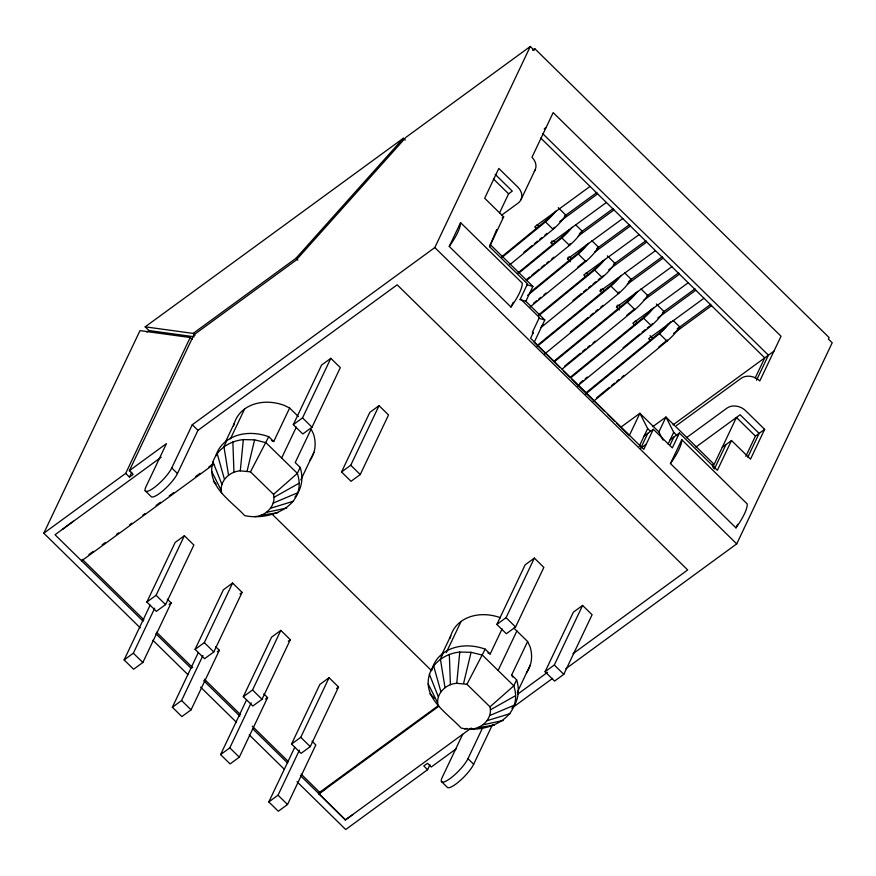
<?xml version="1.0" encoding="UTF-8"?>
<svg xmlns="http://www.w3.org/2000/svg" width="876" height="876" viewBox="0 0 876 876"><rect width="100%" height="100%" fill="white"/><g stroke="black" fill="none" stroke-linecap="round" stroke-linejoin="round"><path stroke-width="1.31" d="M221.606 493.057C218.869 481.69 229.293 471.397 240.287 470.85L243.331 439.599L254.598 439.851L265.932 442.665L297.336 473.358C307.958 505.397 270.476 521.253 244.667 515.603C230.815 500.557 205.816 485.851 212.977 461.904C217.237 448.851 230.103 440.924 243.331 439.599M438.066 705.519C435.328 694.142 445.753 683.86 456.746 683.302L459.79 652.051L471.069 652.313L482.391 655.117L513.796 685.809C524.417 717.86 486.936 733.705 461.126 728.055C447.275 713.02 422.276 698.314 429.437 674.367C433.697 661.303 446.563 653.387 459.79 652.051M254.861 516.588C265.855 516.041 276.279 505.748 273.542 494.382L250.47 471.835L240.287 470.85M471.321 729.04C482.315 728.493 492.739 718.21 490.002 706.833L466.93 684.287L456.746 683.302M247.12 471.003L254.598 439.851M463.579 683.455L471.069 652.313M712.681 465.966L713.349 463.546L665.957 417.031L652.762 426.667M533.079 333.088L532.334 332.365L539.408 317.473L520.421 298.836L527.494 283.933L489.52 246.671L496.725 229.556M438.537 705.476L319.663 792.309L318.963 793.798L345.319 819.969L471.266 728.044M140.215 627.84L43.8 533.21L139.996 330.624L190.191 337.523L192.096 339.384M43.8 533.21L125.673 473.39L190.191 337.523M125.673 473.39L129.473 477.124L133.163 474.431L129.363 470.697L193.881 334.829L296.11 260.15L406.026 137.258L530.298 46.472L534.097 50.206L534.798 48.717L829.112 337.578L828.4 339.067L832.2 342.79L736.716 543.886L565.841 668.716M129.473 477.124L131.816 472.175M129.363 470.697L166.451 443.606L145.942 486.804A19.184 4.588 -45.5 0 0 153.902 487.801A19.184 4.588 -45.5 0 0 171.762 467.937L192.271 424.74L434.814 247.558L530.298 46.472M145.197 490.757L150.891 496.342A19.184 4.588 -45.5 0 0 163.111 490.593A19.184 4.588 -45.5 0 0 177.456 473.533L197.965 430.335L397.167 284.81L687.682 569.947L572.992 653.737M146.861 602.031L175.156 542.452L184.376 535.718L193.87 545.036L165.575 604.615L156.355 611.349L146.861 602.031L156.081 595.297L184.376 535.718M225.187 442.522L234.286 423.371M226.774 440.683L223.938 446.64L228.537 475.12M167.338 599.195L171.138 602.929L142.843 662.508L133.623 669.242L124.129 659.924L150.114 605.207M230.377 438.953L244.59 409.026M124.129 659.924L133.349 653.189L154.713 608.196M233.651 425.835A42.464 33.912 25.4 0 1 284.032 405.292L289.627 408.019L273.717 441.537L268.757 436.708L250.47 471.835M293.307 424.641L321.591 365.051L330.821 358.317L340.315 367.635L312.02 427.214L302.8 433.959L293.307 424.641L302.527 417.896L330.821 358.317M281.656 457.995L296.296 427.16M195.085 649.368L223.38 589.789L232.6 583.055L242.094 592.373L213.81 651.952L204.579 658.686L195.085 649.368L204.316 642.634L232.6 583.055M215.562 646.532L219.361 650.266L191.077 709.845L181.847 716.579L172.353 707.26L198.337 652.543M172.353 707.26L181.573 700.526L202.936 655.533M309.973 460.283A42.464 33.912 25.4 0 0 313.542 434.124L311.144 429.043L295.223 462.561L300.172 467.401L297.336 473.358L273.542 494.382M300.829 479.884L313.904 452.355M341.53 471.978L369.825 412.388L379.045 405.654L388.539 414.972L360.244 474.551L351.024 481.296L341.53 471.978L350.75 465.233L379.045 405.654M449.257 246.452L460.568 222.624L522.282 283.189A60.51 14.465 -45.5 0 1 510.971 307.027L449.257 246.452A60.51 14.465 -45.5 0 0 460.568 222.624M243.32 696.705L271.615 637.126L280.835 630.392L290.328 639.71L262.034 699.289L252.814 706.023L243.32 696.705L252.54 689.97L280.835 630.392M263.796 693.869L267.596 697.603L239.301 757.182L230.081 763.916L220.588 754.597L246.572 699.88M220.588 754.597L229.808 747.863L251.171 702.87M499.539 212.89L508.595 193.815L512.274 191.121L495.192 174.357M489.52 246.671L503.667 216.876L484.68 198.239L498.827 168.444L517.815 187.081A13.698 10.939 25.4 0 1 518.088 203.133L501.674 215.124M520.891 199.848L535.039 170.064M291.544 744.042L319.839 684.463L329.058 677.728L338.552 687.047L310.257 746.626L301.037 753.36L291.544 744.042L300.764 737.307L329.058 677.728M312.02 741.205L315.82 744.939L287.525 804.518L278.305 811.253L268.812 801.934L294.796 747.217M546.241 220.325L545.507 221.88L502.287 257.216M268.812 801.934L278.031 795.2L299.395 750.206M510.971 307.027L513.226 302.253M552.975 244.765L551.07 242.893L552.011 240.911M559.425 367.066L534.207 342.308L544.806 319.959L525.852 301.267L532.893 286.43L490.341 244.656M562.6 236.389L561.866 237.933L518.647 273.268M570.276 261.749L567.429 258.957L568.371 256.964M533.429 332.343L530.604 338.3L643.794 449.388L653.332 429.284L672.319 447.921L679.393 433.029L717.367 470.303L731.515 440.508L750.502 459.144L764.649 429.36L745.662 410.724A13.698 10.939 25.4 0 0 726.949 408.139L686.466 437.715M578.959 252.441L578.226 253.985L527.626 295.365M595.319 268.494L594.574 270.049L538.718 315.732M602.053 292.934L600.148 291.062L601.089 289.08M611.678 284.558L610.933 286.102L537.152 346.436M441.088 656.179L450.746 635.823M443.234 653.135L440.398 659.091L444.997 687.572M446.267 652.609L461.05 621.478M619.354 309.918L616.507 307.126L617.449 305.133M628.037 300.61L627.293 302.154L554.563 361.635M297.008 781.731L345.702 829.528L427.587 769.708L429.93 764.77M502.112 628.858L490.177 653.989L485.216 649.16L466.93 684.287M496.845 624.424L525.14 564.834L534.36 558.1L543.854 567.418L515.57 626.997L506.339 633.742L496.845 624.424L506.076 617.679L534.36 558.1M644.397 316.663L643.652 318.218L570.922 377.687M462.659 734.34L442.15 777.538A19.184 4.588 -45.5 0 0 450.111 778.523A19.184 4.588 -45.5 0 0 467.97 758.671L482.621 727.814M498.115 670.458L516.862 630.983L513.916 628.114M660.165 332.146L659.431 333.701L585.639 394.036M512.646 677.049L511.683 675.013L527.604 641.506L516.862 630.983M441.405 781.48L447.099 787.075A19.184 4.588 -45.5 0 0 459.32 781.326A19.184 4.588 -45.5 0 0 473.664 764.255L492.421 724.77M511.683 675.013L516.632 679.853L513.796 685.809L490.002 706.833M517.289 692.336L530.363 664.807M639.217 446.333L647.649 428.583L639.896 413.286L621.445 426.765M647.802 433.335L640.728 448.227L646.258 444.187M663.055 440.157L658.883 431.923L665.957 417.031L673.71 432.317L677.608 436.139M545.08 671.761L573.375 612.171L582.595 605.436L592.088 614.755L563.794 674.334L554.574 681.079L545.08 671.761L554.3 665.015L582.595 605.436M668.158 444.022L673.71 432.317M670.326 444.515L673.863 437.069M670.458 463.568L681.78 439.741L747.283 504.029A60.51 14.465 -45.5 0 1 735.971 527.867L670.458 463.568A60.51 14.465 -45.5 0 0 681.78 439.741M712.801 467.236L736.442 417.458L755.43 436.095L745.815 456.352M755.112 378.136L764.737 357.879L540.744 138.036M714.367 469.021L725.985 444.559M756.535 380.206L768.427 355.185L542.518 133.459M747.797 457.228L759.12 433.401L740.132 414.764L695.96 447.034M735.971 527.867L737.669 524.286M319.214 793.273L318.963 793.798L326.332 788.411M320.419 791.499L318.963 793.798L438.887 706.187M579.255 234.111L579.956 233.125M628.333 282.28L629.034 281.295M677.52 328.883L677.914 328.336M403.376 138.222L145.186 326.836L193.147 333.417L295.968 258.3L403.376 138.222L405.27 140.083M553.84 227.782L554.399 227.289M569.728 244.24L570.188 243.835L569.455 245.389L526.235 280.725M602.907 275.951L603.476 275.458M618.806 292.409L619.266 292.004L618.533 293.559L544.752 353.893M651.985 324.12L652.554 323.627M501.543 256.898L546.799 219.843A15.757 3.767 -45.5 0 0 552.811 213.722M523.881 252.299L532.312 245.411M534.415 243.681L537.568 241.108M539.682 239.378L541.784 237.659M544.949 235.075L547.051 233.355M509.887 264.672L553.095 229.337A18.495 4.424 -45.5 0 0 565.852 215.146L558.264 207.689M517.902 272.962L563.158 235.896A15.757 3.767 -45.5 0 0 569.17 229.786M526.553 279.553L529.706 276.969M531.82 275.25L539.189 269.217M541.291 267.498L544.456 264.913M546.558 263.183L548.661 261.464M551.825 258.88L553.928 257.161M530.046 292.464L579.518 251.949A15.757 3.767 -45.5 0 0 586.416 244.776M533.429 303.359L536.583 300.775M538.696 299.055L540.799 297.325M543.963 294.741L546.066 293.022M577.667 267.191L585.037 261.157M529.947 307.126L585.814 261.442A18.495 4.424 -45.5 0 0 598.571 247.262L591.924 240.736M539.036 314.539L595.877 268.012A15.757 3.767 -45.5 0 0 602.776 260.84M541.357 326.299L543.47 324.58M572.959 300.468L581.379 293.58M583.493 291.85L586.646 289.266M588.76 287.547L590.862 285.828M592.964 284.109L596.129 281.525M598.231 279.794L600.345 278.075M541.039 327.493L602.173 277.506A18.495 4.424 -45.5 0 0 614.93 263.315L607.342 255.858M537.481 345.243L612.236 284.065A15.757 3.767 -45.5 0 0 618.248 277.955M570.353 332.026L588.267 317.386M590.369 315.667L593.534 313.082M595.636 311.352L597.739 309.633M600.903 307.049L603.006 305.33M553.84 361.295L628.596 300.118A15.757 3.767 -45.5 0 0 635.494 292.945M564.593 366.168L580.394 353.247M582.507 351.528L585.661 348.944M587.774 347.225L589.877 345.494M593.041 342.91L595.143 341.191M626.734 315.349L634.115 309.327M562.162 369.092L634.892 309.611A18.495 4.424 -45.5 0 0 647.649 295.431L641.002 288.905M570.199 377.348L644.955 316.181A15.757 3.767 -45.5 0 0 651.853 309.009M579.901 383.086L583.066 380.502M585.168 378.782L587.281 377.052M623.088 347.772L639.94 333.997M642.042 332.267L645.207 329.683M647.309 327.963L649.423 326.244M577.47 386.009L651.251 325.664A18.495 4.424 -45.5 0 0 664.008 311.484L656.409 304.027M585.978 392.831L660.734 331.654A15.757 3.767 -45.5 0 0 668.454 323.441M596.731 397.704L609.367 387.367M611.481 385.648L614.634 383.064M616.748 381.345L618.85 379.615M622.004 377.041L624.117 375.311M658.872 346.896L667.304 339.998M593.238 401.482L667.03 341.147A18.495 4.424 -45.5 0 0 679.787 326.967L673.14 320.441M62.404 529.367L73.354 521.198M146.905 332.081L148.986 330.559L194.275 336.778M532.597 50.315L534.798 48.717M544.259 128.849L546.098 127.502M161.173 457.217L55.035 534.754L143.149 621.237M502.123 217.993L503.667 216.876M590.052 186.424L534.71 226.84L536.616 228.702M88.925 554.53L93.327 551.322M102.131 544.883L105.438 542.474M116.442 534.426L118.643 532.827M129.648 524.779L131.849 523.169M142.854 515.132L145.055 513.522M156.07 505.485L160.472 502.266M169.276 495.838L173.678 492.619M195.687 476.533L200.089 473.325M208.893 466.886L212.2 464.477M213.689 464.357L81.61 560.848L82.322 559.359L143.85 619.748M564.341 216.262L596.885 192.479M559.665 221.617L597.64 193.87M551.07 242.893L606.4 202.476M580.7 232.315L613.244 208.532M578.193 236.082L613.999 209.933M567.429 258.957L622.759 218.529M596.709 248.62L629.603 224.595M594.552 252.146L630.359 225.986M639.119 234.593L583.788 275.009L585.694 276.871M613.419 264.432L645.962 240.648M608.743 269.786L646.718 242.039M169.09 604.429L171.138 602.929M600.148 291.062L655.478 250.645M629.767 280.484L662.322 256.701M627.271 284.251L663.077 258.102M616.507 307.126L671.837 266.698M647.222 295.749L678.681 272.764M240.046 593.873L242.094 592.373M643.63 300.315L679.437 274.155M688.197 282.762L632.866 323.178L634.761 325.04M662.486 312.59L695.04 288.817M657.821 317.955L695.796 290.208M217.314 651.766L219.361 650.266M703.976 298.234L648.645 338.662L650.539 340.523M677.181 328.872L710.808 304.3M673.6 333.438L711.564 305.691M288.281 641.21L290.328 639.71M265.548 699.103L267.596 697.603M644.112 436.029L653.332 429.284M673.031 424.86L773.957 351.134M676.535 425.506L741.096 378.344A13.698 10.939 25.4 0 1 759.81 380.929L781.031 336.242L553.172 112.61L531.962 157.297A13.698 10.939 25.4 0 1 534.294 171.291M670.173 439.763L679.393 433.029M336.504 688.547L338.552 687.047M722.295 447.253L731.515 440.508M755.43 436.095L764.649 429.36M713.535 468.244L715.374 466.897M517.782 694.066L547.599 672.286M456.363 748.695L431.266 767.015L427.477 763.292L423.787 765.985L427.587 769.708M511.814 708.18L552.603 678.374M345.319 819.969L352.743 814.625M274.035 497.316L299.023 483.256M490.494 709.768L515.482 695.719M273.257 503.065L297.73 492.761M489.717 715.528L514.19 705.213M270.717 508.19L293.548 501.203M487.176 720.641L510.007 713.666M266.6 512.318L286.759 508.025M483.07 724.78L503.218 720.477M464.477 728.887L466.788 728.427M261.19 515.187L277.834 512.756M477.65 727.638L494.294 725.208M263.61 514.979L267.377 515.066M519.676 299.526L525.852 301.267M526.739 284.656L532.893 286.43M538.652 318.185L544.806 319.959M271.472 440.442L273.717 441.537M487.932 652.905L490.177 653.989M289.627 408.019L298.442 416.615M213.361 481.307L216.131 484.023M429.82 693.759L434.43 698.282M575.565 224.683L582.212 231.209A18.495 4.424 -45.5 0 1 569.455 245.389L561.866 237.933A18.495 4.424 -45.5 0 0 572.159 227.234M624.643 272.852L631.289 279.367A18.495 4.424 -45.5 0 1 618.533 293.559L610.933 286.102A18.495 4.424 -45.5 0 0 621.226 275.403M553.095 229.337L545.507 221.88A18.495 4.424 -45.5 0 0 555.8 211.171M585.814 261.442L578.226 253.985A18.495 4.424 -45.5 0 0 588.519 243.287M602.173 277.506L594.574 270.049A18.495 4.424 -45.5 0 0 604.878 259.34M634.892 309.611L627.293 302.154A18.495 4.424 -45.5 0 0 637.586 291.456M651.251 325.664L643.652 318.218A18.495 4.424 -45.5 0 0 653.945 307.509M667.03 341.147L659.431 333.701A18.495 4.424 -45.5 0 0 670.622 321.799M493.396 178.912L508.595 193.815M537.076 224.793L538.981 226.654M553.435 240.845L555.34 242.718M569.794 256.909L571.7 258.77M586.153 272.962L588.059 274.823M602.513 289.014L604.407 290.887M618.872 305.078L620.766 306.939M635.231 321.131L637.126 322.992M650.058 335.683L652.905 338.475M658.883 431.923L639.896 413.286L629.286 435.635L616.671 423.25M647.649 428.583L650.496 431.375M563.312 370.876L570.101 377.545M572.039 379.45L604.057 410.866M607.944 414.676L614.733 421.345M434.814 247.558L736.716 543.886M295.968 258.3L297.873 260.172M302.527 417.896L312.02 427.214M350.75 465.233L360.244 474.551M506.076 617.679L515.57 626.997M554.3 665.015L563.794 674.334M193.147 333.417L195.041 335.289M145.186 326.836L148.986 330.559M192.271 424.74L197.965 430.335M271.823 513.873L431.025 670.129M171.762 467.937L177.456 473.533M467.97 758.671L473.664 764.255M156.081 595.297L165.575 604.615M204.316 642.634L213.81 651.952M252.54 689.97L262.034 699.289M300.764 737.307L310.257 746.626M156.552 632.22L192.687 667.687M204.415 679.196L240.55 714.663M252.266 726.16L288.412 761.638M301.103 774.099L319.663 792.309M155.84 633.709L191.012 668.213M203.703 680.685L239.838 716.152M252.54 728.613L287.7 763.127M300.402 775.588L345.538 819.892M152.873 640.268L187.935 674.673M200.593 687.102L236.629 722.47M249.288 734.898L284.35 769.303M133.349 653.189L142.843 662.508M181.573 700.526L191.077 709.845M229.808 747.863L239.301 757.182M278.031 795.2L287.525 804.518M428.134 683.86L437.562 702.585M211.674 471.408L221.102 490.122M527.604 641.506L530.002 646.587A42.464 33.912 25.4 0 1 526.432 672.746M429.437 674.367L438.35 696.825M212.977 461.904L221.891 484.373M433.62 665.913L440.88 691.701M217.16 453.461L224.42 479.249M449.333 654.372L450.406 684.703M232.874 441.909L233.947 472.252M450.111 638.286A42.464 33.912 25.4 0 1 500.492 617.744M431.66 670.698A45.213 36.102 25.4 0 1 485.216 649.16M516.632 679.853A45.213 36.102 25.4 0 1 512.832 707.698M300.172 467.401A45.213 36.102 25.4 0 1 294.916 497.119M215.803 455.947A45.213 36.102 25.4 0 1 268.757 436.708"/></g></svg>
